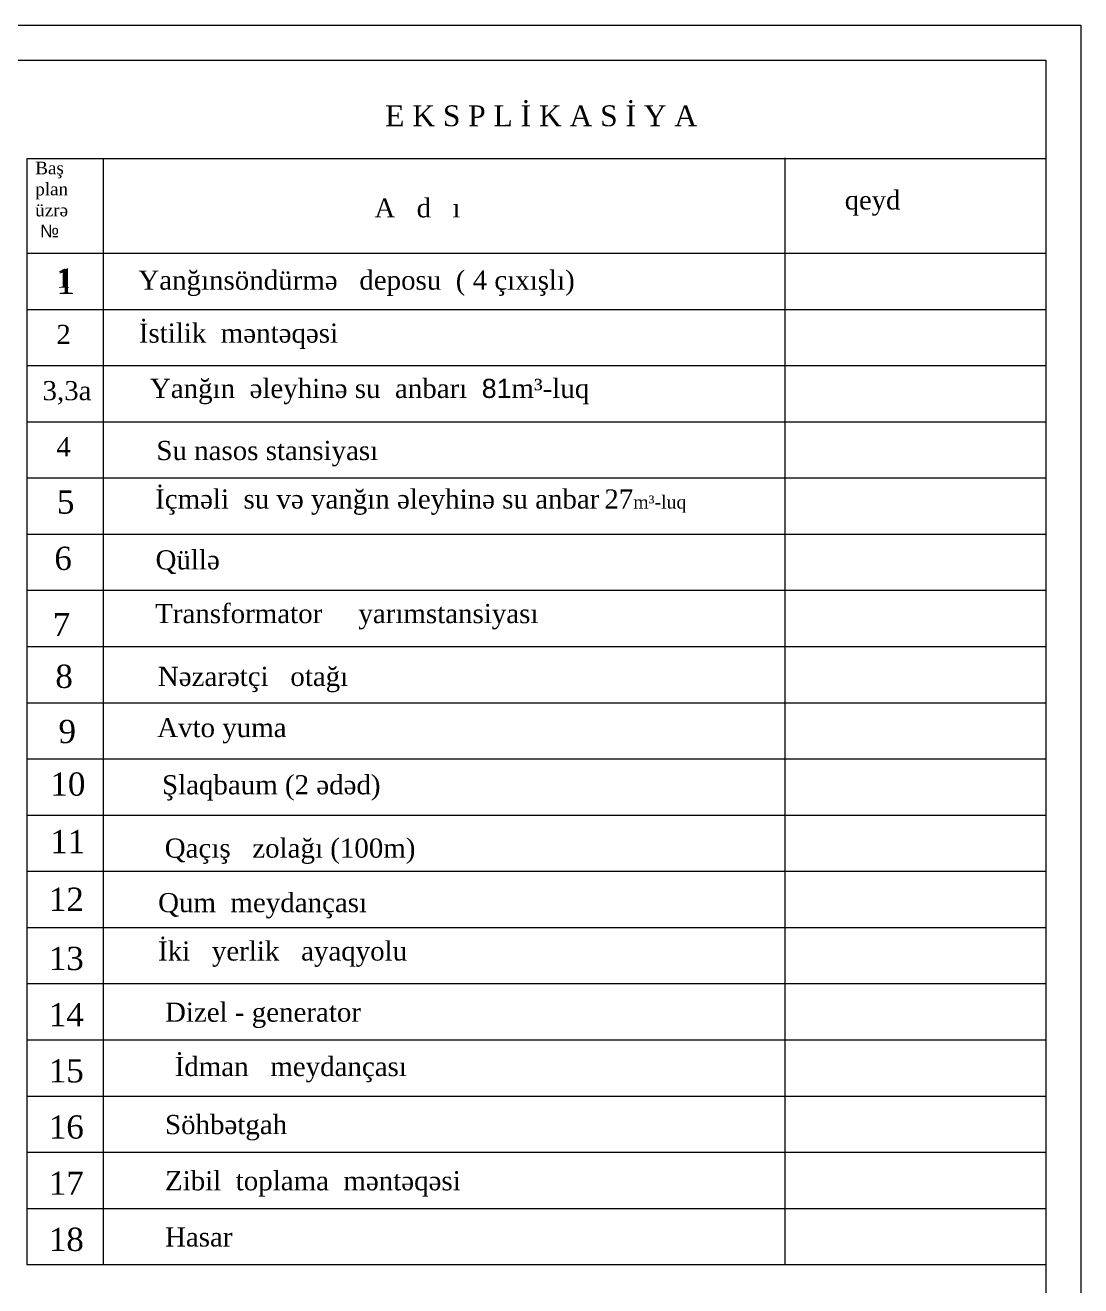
# Model space of a CAD drawing. Header units: feet. Extents: x 3381 to 1374491, y 675186 to 8751562.
# Drawn here: x 686656.5 to 686806.8, y 4375377.1 to 4375556.6 of the extents above; entities that cross this region are included whole.
import ezdxf

# ---------------------------------------------------------------- set-up
doc = ezdxf.new("R2010")
doc.units = ezdxf.units.FT
doc.header["$MEASUREMENT"] = 0
doc.linetypes.add('DUZ', pattern=[0])
doc.layers.add('Layer8', color=7, linetype='CONTINUOUS')
doc.layers.add('ramka', color=7, linetype='CONTINUOUS')
doc.layers.add('rabit xt', color=7, linetype='CONTINUOUS', lineweight=13)
doc.layers.add('Su S1', color=5, linetype='CONTINUOUS', lineweight=60)
doc.styles.get("Standard").update_dxf_attribs({"font": 'arial.ttf', "height": 2.5})
doc.styles.add('style5', font='ariall.ttf', dxfattribs={"height": 400})
doc.styles.add('СГЕНЕРИР_СТИЛЬ_1', font='a3ar(la).ttf')

msp = doc.modelspace()

# ---------------------------------------------------------------- linework, layer by layer
at = {"layer": 'rabit xt', "color": 7, "lineweight": 20, "ltscale": 0.3, "elevation": 1433}
msp.add_lwpolyline([(686386.814, 4375556.6), (686806.814, 4375556.6), (686806.814, 4375259.6)], dxfattribs=at)
msp.add_lwpolyline([(686406.814, 4375551.6), (686801.814, 4375551.6), (686801.814, 4375264.6), (686406.814, 4375264.6)], close=True, dxfattribs=at)
at = {"layer": 'Su S1', "color": 0, "linetype": 'DUZ', "lineweight": 18, "ltscale": 0.6}
for p, q in [((686763.213, 4375537.58, 1433), (686656.717, 4375537.58, 1433)), ((686656.717, 4375537.58, 1433), (686656.717, 4375380.1, 1433)), ((686801.814, 4375537.58, 1433), (686656.824, 4375537.58, 1433)), ((686667.607, 4375537.58, 1433), (686667.607, 4375516.1, 1433)), ((686764.689, 4375537.703, 1432.244), (686764.689, 4375380.1, 1432.244)), ((686667.607, 4375527.554, 1433), (686667.607, 4375380.1, 1433)), ((686801.814, 4375524.102, 1433), (686656.824, 4375524.102, 1433)), ((686763.213, 4375524.102, 1433), (686656.824, 4375524.102, 1433)), ((686763.213, 4375516.1, 1433), (686656.717, 4375516.1, 1433)), ((686801.814, 4375516.1, 1433), (686656.824, 4375516.1, 1433)), ((686763.213, 4375508.1, 1433), (686656.717, 4375508.1, 1433)), ((686801.814, 4375508.1, 1433), (686656.824, 4375508.1, 1433)), ((686763.213, 4375500.1, 1433), (686656.717, 4375500.1, 1433)), ((686801.814, 4375500.1, 1433), (686656.824, 4375500.1, 1433)), ((686763.213, 4375492.1, 1433), (686656.717, 4375492.1, 1433)), ((686801.814, 4375492.1, 1433), (686656.824, 4375492.1, 1433)), ((686763.213, 4375484.1, 1433), (686656.717, 4375484.1, 1433)), ((686801.814, 4375484.1, 1433), (686656.824, 4375484.1, 1433)), ((686801.814, 4375476.1, 1433), (686656.824, 4375476.1, 1433)), ((686801.814, 4375468.1, 1433), (686656.824, 4375468.1, 1433)), ((686801.814, 4375460.1, 1433), (686656.824, 4375460.1, 1433)), ((686801.814, 4375452.1, 1433), (686656.824, 4375452.1, 1433)), ((686801.814, 4375444.1, 1433), (686656.824, 4375444.1, 1433)), ((686801.814, 4375436.1, 1433), (686656.824, 4375436.1, 1433)), ((686801.814, 4375428.1, 1433), (686656.717, 4375428.1, 1433)), ((686801.814, 4375420.1, 1433), (686656.717, 4375420.1, 1433)), ((686801.814, 4375412.1, 1433), (686656.717, 4375412.1, 1433)), ((686801.814, 4375404.1, 1433), (686656.717, 4375404.1, 1433)), ((686801.814, 4375396.1, 1433), (686656.717, 4375396.1, 1433)), ((686801.814, 4375388.1, 1433), (686656.717, 4375388.1, 1433)), ((686801.814, 4375380.1, 1433), (686656.717, 4375380.1, 1433))]:
    msp.add_line(p, q, dxfattribs=at)

# ---------------------------------------------------------------- texts
at = {"layer": 'Layer8', "color": 0, "lineweight": 18, "attachment_point": 1, "style": 'style5'}
for s, insert, char_height, width in [('{\\fTimes New Roman|b0|i0|c238|p18;1}', (686660.929, 4375521.94, 1433), 2.72773, 148.91336), ('{\\fTimes New Roman|b0|i0|c238|p18;1}', (686660.929, 4375521.94, 1433), 3.59424, 148.91336), ('{\\fTimes New Roman|b0|i0|c238|p18;2}', (686660.929, 4375513.94, 1433), 2.72773, 148.91336), ('{\\fTimes New Roman|b0|i0|c238|p18;3,3a}', (686658.961, 4375505.94, 1433), 2.72773, 148.91336), ('{\\fTimes New Roman|b0|i0|c238|p18;4}', (686660.929, 4375497.94, 1433), 2.72773, 148.91336), ('{\\fTimes New Roman|b0|i0|c238|p18;5}', (686661.01, 4375490.375, 1433), 3.30634, 136.98552), ('{\\fTimes New Roman|b0|i0|c238|p18;\\H1.1111x;6\\H0.9x; }', (686660.648, 4375482.354, 1433), 2.97571, 123.28696), ('{\\fTimes New Roman|b0|i0|c238|p18;7 }', (686660.421, 4375472.937, 1433), 3.30634, 136.98552), ('{\\fTimes New Roman|b0|i0|c238|p18;8  }', (686660.788, 4375465.554, 1433), 3.30634, 136.98552), ('{\\fTimes New Roman|b0|i0|c238|p18;9  }', (686661.238, 4375457.707, 1433), 3.30634, 136.98552), ('{\\fTimes New Roman|b0|i0|c238|p18;10  }', (686660.078, 4375450.216, 1433), 3.30634, 136.98552), ('{\\fTimes New Roman|b0|i0|c0|p18;1\\fTimes New Roman|b0|i0|c238|p18;1 }', (686660.055, 4375442.026, 1433), 3.30634, 136.98552), ('{\\fTimes New Roman|b0|i0|c0|p18;1\\fTimes New Roman|b0|i0|c238|p18;2 }', (686659.851, 4375433.817, 1433), 3.30634, 136.98552), ('{\\fTimes New Roman|b0|i0|c0|p18;1\\fTimes New Roman|b0|i0|c238|p18;3 }', (686659.851, 4375425.393, 1433), 3.30634, 136.98552), ('{\\fTimes New Roman|b0|i0|c0|p18;1\\fTimes New Roman|b0|i0|c238|p18;4 }', (686659.851, 4375417.393, 1433), 3.30634, 136.98552), ('{\\fTimes New Roman|b0|i0|c0|p18;1\\fTimes New Roman|b0|i0|c238|p18;5 }', (686659.851, 4375409.393, 1433), 3.30634, 136.98552), ('{\\fTimes New Roman|b0|i0|c0|p18;1\\fTimes New Roman|b0|i0|c238|p18;6 }', (686659.851, 4375401.393, 1433), 3.30634, 136.98552), ('{\\fTimes New Roman|b0|i0|c0|p18;1\\fTimes New Roman|b0|i0|c238|p18;7 }', (686659.851, 4375393.393, 1433), 3.30634, 136.98552), ('{\\fTimes New Roman|b0|i0|c0|p18;1\\fTimes New Roman|b0|i0|c238|p18;8 }', (686659.851, 4375385.393, 1433), 3.30634, 136.98552)]:
    msp.add_mtext(s, dxfattribs=dict(at, insert=insert, char_height=char_height, width=width))
at = {"layer": 'ramka', "color": 0, "lineweight": 13, "ltscale": 0.4, "insert": (686707.762, 4375545.19, 2130.744), "char_height": 2.965248, "width": 150.37035, "attachment_point": 1, "style": 'СГЕНЕРИР_СТИЛЬ_1'}
msp.add_mtext('{\\fTimes New Roman|b0|i0|c204|p18;E K S P L \\fTimes New Roman|b0|i0|c238|p18;İ\\fTimes New Roman|b0|i0|c204|p18; K A S \\fTimes New Roman|b0|i0|c238|p18;İ\\fTimes New Roman|b0|i0|c204|p18; Y A}', dxfattribs=at)
at = {"layer": 'ramka', "color": 0, "lineweight": 13, "ltscale": 0.4, "attachment_point": 1}
for s, insert, char_height, width in [('{\\fTimes New Roman|b0|i0|c238|p18;Baş\\Pplan\\Püzrə\\P} №', (686657.925, 4375537.17, 1433), 1.79712, 40.46868), ('{\\fTimes New Roman|b0|i0|c238|p18;Baş\\Pplan\\Püzrə\\P} №', (686657.925, 4375537.17, 1433), 1.79712, 40.46868), ('{\\fTimes New Roman|b0|i0|c238|p18;qeyd}', (686773.2, 4375533.056, 1432.244), 2.69568, 40.46868), ('{\\fTimes New Roman|b0|i0|c0|p18;A   d   \\fTimes New Roman|b0|i0|c238|p18;ı}', (686706.242, 4375531.932, 1433), 2.69568, 40.46868), ('{\\fTimes New Roman|b0|i0|c238|p18;Yanğınsöndürmə   deposu  ( 4\\fTimes New Roman|b0|i0|c162|p18; \\fTimes New Roman|b0|i0|c238|p18;çıxışlı)}', (686672.61, 4375521.671, 1457.952), 2.727734, 69.91134), ('{\\fTimes New Roman|b0|i0|c238|p18; İstilik  məntəqəsi }', (686671.643, 4375514.126, 716.5), 2.72773, 106.02881), ('{\\fTimes New Roman|b0|i0|c238|p18;Yanğın  əleyhinə su  anbarı  \\fArial|b0|i0|c238|p34;81\\fTimes New Roman|b0|i0|c238|p18;m³-luq}', (686674.254, 4375506.259, 1433), 2.727734, 100.67233), ('{\\fTimes New Roman|b0|i0|c238|p18;Su nasos stansiyası}', (686675.176, 4375497.416, 1433), 2.72773, 100.67233), ('{\\fArial|b0|i0|c238|p34;   \\fTimes New Roman|b0|i0|c238|p18; İçməli  su və yanğın əleyhinə su anbar\\H0.68182x; \\H1.46666x;27\\H0.68182x;m³-luq}', (686670.793, 4375490.509, 1433), 2.727734, 100.67233), ('{\\fTimes New Roman|b0|i0|c238|p18;Qüllə}', (686675.059, 4375481.848, 716.5), 2.72773, 90.6051), ('{\\fTimes New Roman|b0|i0|c238|p18;Transformator     yarımstansiyası}', (686675.005, 4375474.199, 1433), 2.72773, 100.67233), ('{\\fTimes New Roman|b0|i0|c238|p18;Nəzarətçi   otağı}', (686675.384, 4375465.253, 1433), 2.72773, 100.67233), ('{\\fTimes New Roman|b0|i0|c238|p18;Avto yuma}', (686675.289, 4375457.967, 1433), 2.72773, 100.67233), ('{\\fTimes New Roman|b0|i0|c238|p18;Şlaqbaum (2 ədəd)}', (686675.976, 4375449.823, 1433), 2.72773, 100.67233), ('{\\fTimes New Roman|b0|i0|c238|p18;Qaçış   zolağı (100m)}', (686676.368, 4375440.808, 1397.069), 2.72773, 90.6051), ('{\\fTimes New Roman|b0|i0|c238|p18;Qum  meydançası}', (686675.426, 4375433.047, 1433), 2.72773, 100.67233), ('{\\fTimes New Roman|b0|i0|c238|p18;İki   yerlik   ayaqyolu}', (686675.415, 4375426.158, 1433), 2.72773, 64.53355), ('{\\fTimes New Roman|b0|i0|c238|p18;Dizel - generator}', (686676.404, 4375417.45, 1433), 2.72773, 64.53355), ('{\\fTimes New Roman|b0|i0|c238|p18;İdman   meydançası}', (686677.784, 4375409.713, 1422.514), 2.72773, 46.53862), ('{\\fTimes New Roman|b0|i0|c238|p18;Söhbətgah}', (686676.404, 4375401.45, 1433), 2.72773, 64.53355), ('{\\fTimes New Roman|b0|i0|c238|p18;Zibil  toplama  məntəqəsi}', (686676.404, 4375393.45, 1433), 2.72773, 64.53355), ('{\\fTimes New Roman|b0|i0|c238|p18;Hasar}', (686676.404, 4375385.45, 1433), 2.72773, 64.53355)]:
    msp.add_mtext(s, dxfattribs=dict(at, insert=insert, char_height=char_height, width=width))

doc.saveas('drawing.dxf')
